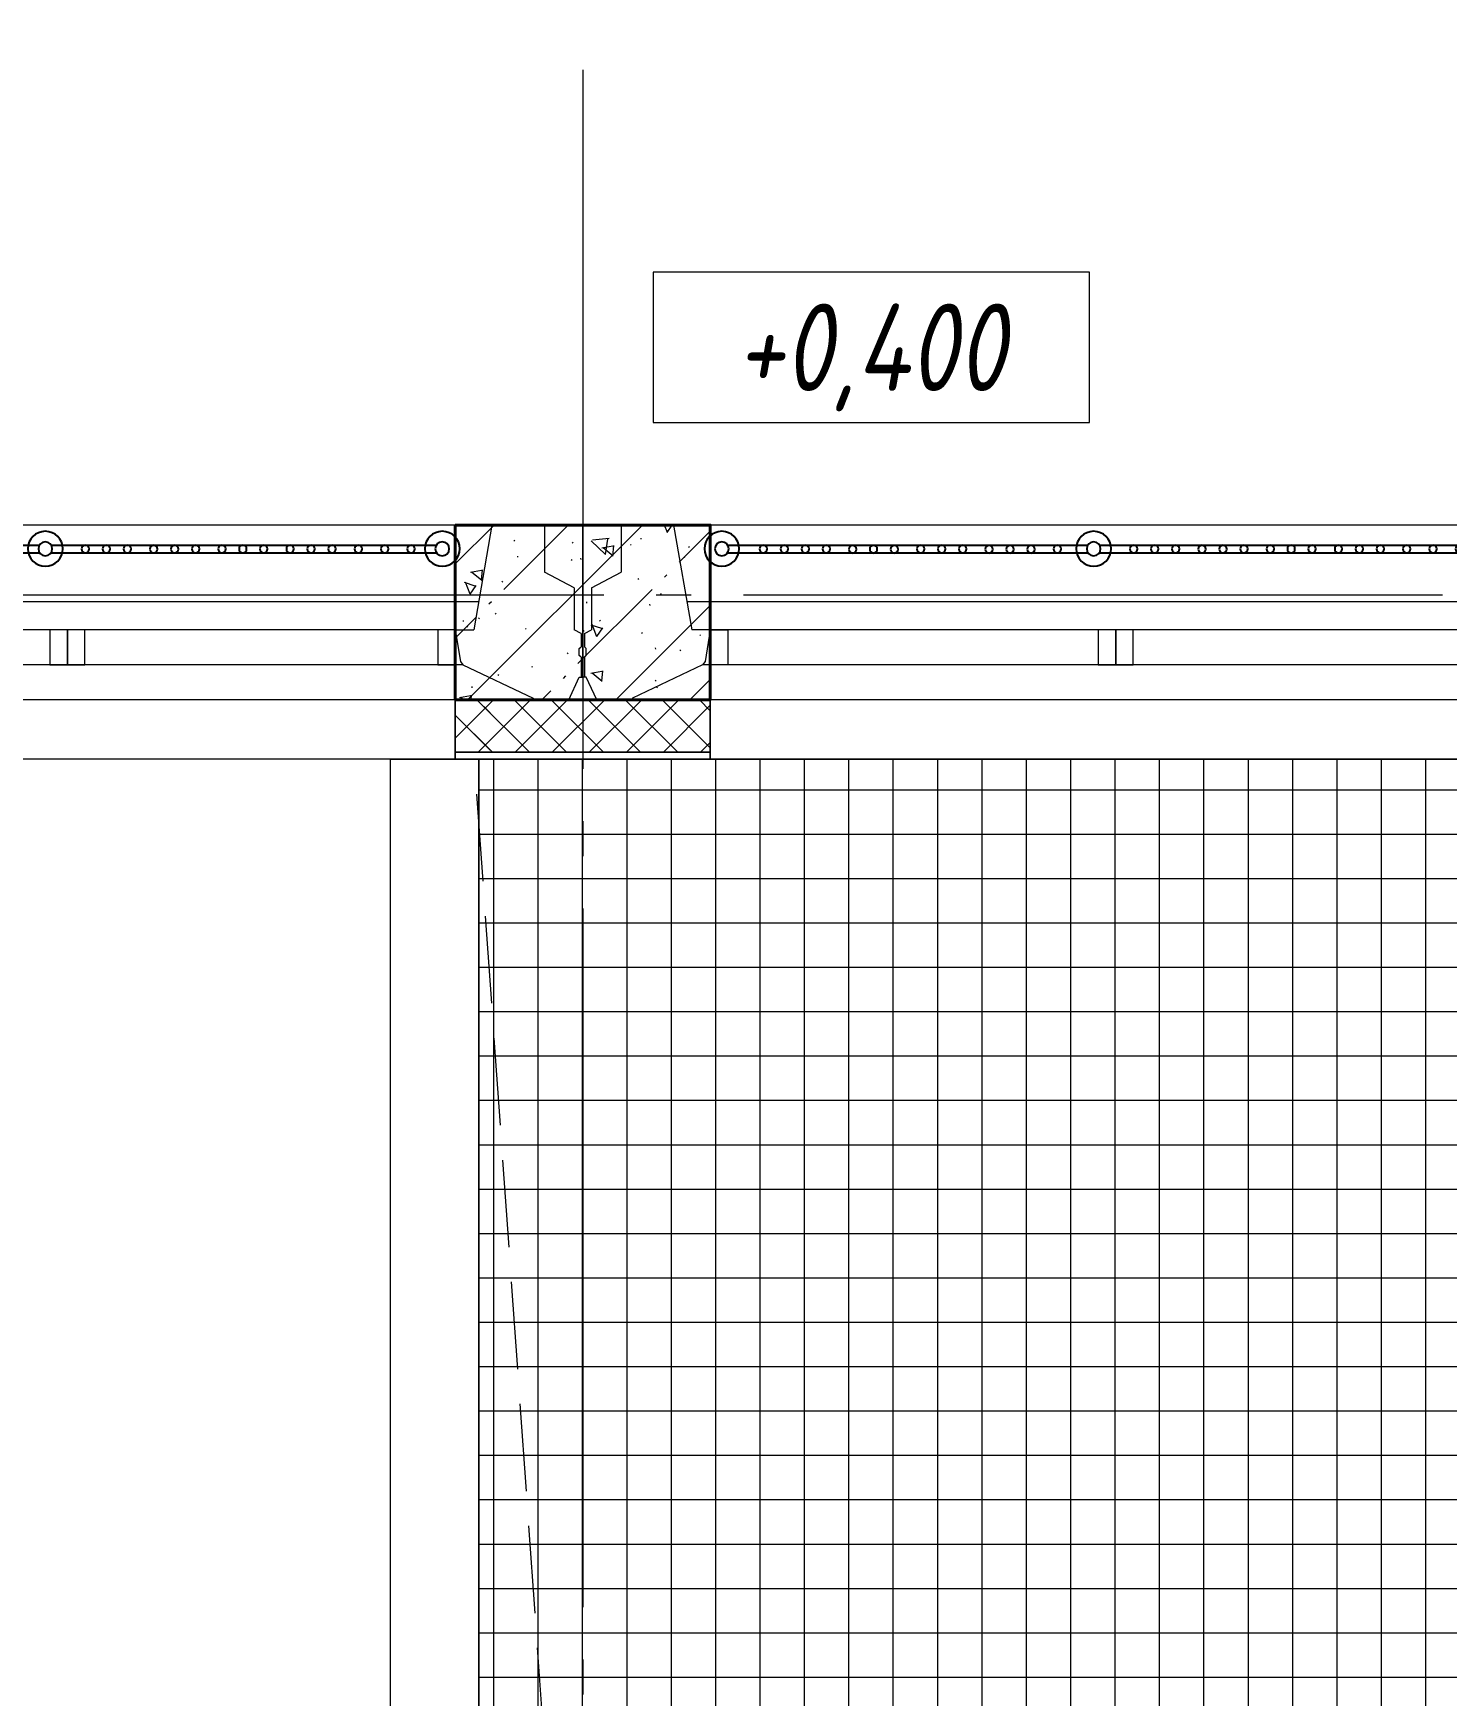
# Model space of a CAD drawing. Header units: millimetres. Extents: x -85420 to 1195317, y -69347 to 470418.
# Drawn here: x 455374 to 459419, y 51426 to 56184 of the extents above; entities that cross this region are included whole.
import ezdxf
from ezdxf import colors
from ezdxf.entities.mleader import LeaderData, LeaderLine
from ezdxf.enums import TextEntityAlignment as Align
from ezdxf.math import Vec2, Vec3

# ---------------------------------------------------------------- set-up
doc = ezdxf.new("R2010")
doc.units = ezdxf.units.MM
for name, pattern in [('GOST2.303 6', [12, 8, -1.5, 1, -1.5]), ('ГОСТ 2.303 4', [7, 5, -2, 0]), ('ГОСТ 2.303 5', [24, 20, -1.5, 1, -1.5]), ('осевая', [50.8, 31.75, -6.35, 6.35, -6.35])]:
    doc.linetypes.add(name, pattern=pattern)
for name, color, linetype, lineweight in [('+АР_Выноски', 4, 'Continuous', 9), ('+АР_Осевые линии', 252, 'GOST2.303 6', 9), ('АР_Окна', 4, 'Continuous', 9), ('АР_Потолки_Штриховка', 252, 'Continuous', 0), ('АР_Сущ Несущая стена', 250, 'Continuous', 50), ('АР_штриховка несущих стен', 250, 'Continuous', 0), ('Ограждение на лест. у окна', 245, 'Continuous', 13), ('Подоконники ПД-11 (МДФ 1550х450)', 245, 'Continuous', 13), ('СПДС_+АР_Стены', 250, 'Continuous', 20), ('стены', 7, 'Continuous', 40), ('ТОНКАЯ', 253, 'Continuous', 0)]:
    doc.layers.add(name, color=color, linetype=linetype, lineweight=lineweight)
doc.layers.add('ОСИ', color=7, linetype='осевая', lineweight=13, true_color=0x999999)
doc.layers.add('ПБ_граница', color=7, linetype='ГОСТ 2.303 4', lineweight=40, true_color=0xdb0000)
doc.styles.add('ГОСТ 2.304', font='CS_Gost2304.shx', dxfattribs={"oblique": 10})
pattern_1 = [(45, (0, 0), (-53.033009, 53.033009), []), (135, (0, 0), (-53.033009, -53.033009), [])]

# ---------------------------------------------------------------- blocks, each defined once
blk = doc.blocks.new('_DotSmall')
at = {"color": 0, "linetype": 'ByBlock', "const_width": 0.5}
blk.add_lwpolyline([(-0.0625, 0, 1), (0.0625, 0, 1)], format="xyb", close=True, dxfattribs=at)
blk = doc.blocks.new('Ограждение')
at = {"layer": 'Подоконники ПД-11 (МДФ 1550х450)', "color": 0, "lineweight": -3, "ltscale": 100}
for p, q in [((-10.3, -17.2), (-10.3, -1047)), ((11.5, -16.4), (11.5, -1047.8)), ((-10.3, -1082.3), (-10.3, -2182.8)), ((11.5, -1081.5), (11.5, -2183.6))]:
    blk.add_line(p, q, dxfattribs=at)
for centre, radius in [((0, 0), 50), ((0, 0), 20), ((0.6, -118.7), 10.9), ((0.6, -178.7), 10.9), ((0.6, -238.7), 10.9), ((0.6, -298.7), 10.9), ((1.2, -374.1), 10.9), ((1.2, -434.1), 10.9), ((1.2, -494.1), 10.9), ((0.6, -569.4), 10.9), ((0.6, -629.4), 10.9), ((0.6, -689.4), 10.9), ((1.3, -764.8), 10.9), ((1.3, -824.8), 10.9), ((1.3, -884.8), 10.9), ((0.6, -960.1), 10.9), ((0, -1064.1), 50), ((0, -1064.1), 20), ((0.6, -1178.7), 10.9), ((0.6, -1238.7), 10.9), ((0.6, -1298.7), 10.9), ((0.7, -1374.1), 10.9), ((0.7, -1434.1), 10.9), ((0.5, -1494.1), 11), ((0.6, -1569.3), 10.9), ((0.6, -1629.3), 10.9), ((0.6, -1689.3), 10.9), ((0.6, -1764.7), 10.9), ((0.6, -1824.7), 10.9), ((0.6, -1884.7), 10.9), ((0.6, -1960), 10.9), ((0.6, -2035.4), 10.9), ((0.6, -2110.8), 10.9), ((0, -2200), 50), ((0, -2200), 20)]:
    blk.add_circle(centre, radius, dxfattribs=at)
blk = doc.blocks.new('НП 3033')
at = {"layer": 'АР_Окна', "ltscale": 100}
for p, q in [((365, 500), (2635, 500)), ((365, 400), (2635, 400)), ((365, 300), (2635, 300)), ((365, 220), (2635, 220)), ((365, 0), (2635, 0))]:
    blk.add_line(p, q, dxfattribs=at)
for points in [[(365, 300), (365, 500), (365, 670), (2635, 670), (2635, 300)], [(365, 300), (415, 300), (415, 400), (365, 400)], [(1450, 400), (1425, 400), (1425, 300), (1450, 300), (1475, 300), (1475, 400), (1437.5, 400)], [(1500, 400), (1475, 400), (1475, 300), (1500, 300), (1525, 300), (1525, 400), (1487.5, 400)], [(2635, 300), (2585, 300), (2585, 400), (2635, 400)]]:
    blk.add_lwpolyline(points, dxfattribs=at)
at = {"layer": 'СПДС_+АР_Стены', "ltscale": 100}
for points in [[(0, 670), (0, 670), (365, 670), (365, 670)], [(3000, 670), (3000, 670), (2635, 670), (2635, 670)]]:
    blk.add_lwpolyline(points, dxfattribs=at)
at = {"layer": 'стены', "ltscale": 100}
for p, q in [((2960, 500), (2860, 500)), ((0, 0), (0, 0))]:
    blk.add_line(p, q, dxfattribs=at)
at = {"layer": 'стены', "lineweight": 30, "ltscale": 100}
blk.add_lwpolyline([(0, 0), (365, 0), (365, 500), (0, 500)], dxfattribs=at)
at = {"layer": 'стены', "ltscale": 100}
blk.add_lwpolyline([(3000, 500), (2635, 500), (2635, 0), (3000, 0)], dxfattribs=at)
blk = doc.blocks.new('обследование 2 этаж 1245')
at = {"layer": 'ТОНКАЯ', "ltscale": 100}
for p, q in [((15500, -16760), (13020, -16760)), ((15500, -16760), (15448, -17060)), ((15500, -16760), (15650, -16760)), ((15650, -16760), (15650, -16895)), ((15760, -16760), (15650, -16760)), ((15760, -17195), (15760, -16760)), ((15760, -16760), (15870, -16760)), ((15760, -17195), (15760, -16760)), ((16020, -16760), (15870, -16760)), ((15870, -16760), (15870, -16895)), ((18500, -16760), (16020, -16760)), ((16020, -16760), (16072, -17060)), ((15735, -16940), (15650, -16895)), ((15735, -16940), (15735, -17060)), ((15785, -16940), (15870, -16895)), ((15785, -16940), (15785, -17060)), ((15461.9, -16980), (13058.1, -16980)), ((18461.9, -16980), (16058.1, -16980)), ((15395, -17060), (13125, -17060)), ((15395, -17060), (15410, -17150)), ((15395, -17060), (15448, -17060)), ((15755, -17070), (15735, -17060)), ((15755, -17070), (15755, -17108)), ((15765, -17070), (15785, -17060)), ((15765, -17070), (15765, -17108)), ((16125, -17060), (16072, -17060)), ((16125, -17060), (16110, -17150)), ((18395, -17060), (16125, -17060)), ((15750, -17113), (15755, -17108)), ((15750, -17133), (15750, -17113)), ((15770, -17113), (15765, -17108)), ((15770, -17133), (15770, -17113)), ((15417, -17160), (13103, -17160)), ((15410, -17150), (15417, -17160)), ((15417, -17160), (15618, -17255)), ((15755, -17138), (15750, -17133)), ((15755, -17138), (15755, -17195)), ((15760, -17138), (15760, -17195)), ((15760, -17138), (15760, -17195)), ((15765, -17138), (15770, -17133)), ((15765, -17138), (15765, -17195)), ((16103, -17160), (15902, -17255)), ((16110, -17150), (16103, -17160)), ((18417, -17160), (16103, -17160)), ((15720, -17260), (15750, -17195)), ((15750, -17195), (15755, -17195)), ((15755, -17195), (15760, -17195)), ((15765, -17195), (15760, -17195)), ((15770, -17195), (15765, -17195)), ((15800, -17260), (15770, -17195)), ((15620, -17260), (12900, -17260)), ((15618, -17255), (15620, -17260)), ((15720, -17260), (15620, -17260)), ((15800, -17260), (15900, -17260)), ((15902, -17255), (15900, -17260)), ((18620, -17260), (15900, -17260))]:
    blk.add_line(p, q, dxfattribs=at)
blk = doc.blocks.new('A$C314F1C93')
at = {"layer": '+АР_Осевые линии', "linetype": 'ГОСТ 2.303 5', "lineweight": 0, "ltscale": 100}
blk.add_line((26540, 64752.7), (26540, -9752.2), dxfattribs=at)
blk.add_lwpolyline([(-4200, 39250), (75280, 39250)], dxfattribs=at)

msp = doc.modelspace()

# ---------------------------------------------------------------- hatches: boundary and pattern name
at = {"layer": 'АР_Потолки_Штриховка', "lineweight": 0, "ltscale": 50, "true_color": 0x636466}
h = msp.add_hatch(dxfattribs=at)
h.set_pattern_fill('ANSI37', color=251, scale=40, angle=45)
h.set_pattern_definition([(90, (0, 195242.82), (-127, 0), []), (180, (0, 195242.82), (-1e-14, -127), [])])
edge = h.paths.add_edge_path()
edge.add_line((475244.1, 54106.4), (456648.6, 54106.4))
edge.add_line((475244.1, 50106.4), (475244.1, 54106.4))
edge.add_line((456648.6, 50106.4), (475244.1, 50106.4))
edge.add_line((456648.6, 54106.4), (456648.6, 50106.4))

# ---------------------------------------------------------------- wipeouts: each hides what was drawn before it
at = {"color": 7, "ltscale": 100, "true_color": 0xffffff}
msp.add_wipeout([(457147.4, 55070.3), (458396.2, 55070.3), (458396.2, 55500.3), (457147.4, 55500.3)], dxfattribs=at).dxf.layer = '+АР_Выноски'

# ---------------------------------------------------------------- next in the draw order: linework, layer by layer
at = {"layer": '+АР_Выноски', "linetype": 'Continuous', "ltscale": 100}
msp.add_lwpolyline([(457147.4, 55070.3), (458396.2, 55070.3), (458396.2, 55500.3), (457147.4, 55500.3), (457147.4, 55070.3)], dxfattribs=at)

# ---------------------------------------------------------------- next in the draw order: texts
at = {"layer": '+АР_Выноски', "linetype": 'Continuous', "ltscale": 100, "style": 'ГОСТ 2.304', "oblique": 10}
msp.add_text('+0,400', height=250, dxfattribs=at).set_placement((457771.8, 55285.3), align=Align.MIDDLE_CENTER)

# ---------------------------------------------------------------- next in the draw order: block references
at = {"layer": 'ОСИ', "ltscale": 40}
msp.add_blockref('A$C314F1C93', (430406.4, 15326.4, 0), dxfattribs=at)

# ---------------------------------------------------------------- next in the draw order: hatches: boundary and pattern name
at = {"layer": 'АР_штриховка несущих стен', "lineweight": 0}
h = msp.add_hatch(dxfattribs=at)
h.set_pattern_fill('FP_1', color=256, angle=90, style=0, pattern_type=2)
h.set_pattern_definition([(225, (235303.74, 442842.94), (212.13203, -212.13203), [300, -50, 10, -50]), (225, (235091.74, 442842.94), (212.13203, -212.13203), []), (140, (235303.74, 442842.94), (31.37587, 358.6306), [37.5, -412.5]), (85, (235303.74, 442842.94), (-376.09568, -69.3761), [30, -330]), (190.451, (235306.35, 442872.82), (-344.71734, 289.2568), [31.87, -350.571]), (136.184, (235203.74, 442842.94), (82.7615, 533.61997), [56.25, -618.75]), (186.636, (235210.64, 442887.4), (-487.0622, 467.3284), [47.805, -525.856]), (81.184, (235203.74, 442842.94), (-487.05805, 467.33264), [45, -495]), (111, (235228.74, 442892.94), (201.30952, 298.45407), [37.5, -412.5]), (56, (235228.74, 442892.94), (-362.5749, 121.6571), [30, -330]), (161.451, (235245.5, 442917.8), (-161.2621, 420.11198), [31.87, -350.571]), (127.5, (235303.74, 442842.94), (-166.446927, 6.079928), [3.353, -322.647, 3.353, -331.647, -331.25]), (127.5, (235303.74, 442842.94), (-166.446927, 6.079928), [-661, 3.353, -327.897]), (97.5, (235303.74, 442842.94), (-197.205856, 131.53477), [3.353, -187.647, 3.353, -315.147, -126.25]), (97.5, (235303.74, 442842.94), (-197.205856, 131.53477), [-509.5, 3.353, -122.897]), (57.5, (235303.74, 442731.44), (11.277436, 266.91122), [3.353, -121.647, 3.353, -386.647, -517.5]), (57.5, (235303.74, 442731.44), (11.277436, 266.91122), [-515, 3.353, -514.147]), (47.5, (235303.74, 442681.44), (-50.05249, 291.59308), [3.353, -159.147, 3.353, -255.647, -367.5]), (47.5, (235303.74, 442681.44), (-50.05249, 291.59308), [-421.5, 3.353, -364.147])])
h.paths.add_polyline_path([(456581.4, 54276.4), (457311.4, 54276.4), (457311.4, 54776.4), (456581.4, 54776.4)])
h = msp.add_hatch(dxfattribs=at)
h.set_pattern_fill('FP_1', color=256, angle=90, style=0, pattern_type=2)
h.set_pattern_definition([(225, (235303.74, 442842.94), (212.13203, -212.13203), [300, -50, 10, -50]), (225, (235091.74, 442842.94), (212.13203, -212.13203), []), (140, (235303.74, 442842.94), (31.37587, 358.6306), [37.5, -412.5]), (85, (235303.74, 442842.94), (-376.09568, -69.3761), [30, -330]), (190.451, (235306.35, 442872.82), (-344.71734, 289.2568), [31.87, -350.571]), (136.184, (235203.74, 442842.94), (82.7615, 533.61997), [56.25, -618.75]), (186.636, (235210.64, 442887.4), (-487.0622, 467.3284), [47.805, -525.856]), (81.184, (235203.74, 442842.94), (-487.05805, 467.33264), [45, -495]), (111, (235228.74, 442892.94), (201.30952, 298.45407), [37.5, -412.5]), (56, (235228.74, 442892.94), (-362.5749, 121.6571), [30, -330]), (161.451, (235245.5, 442917.8), (-161.2621, 420.11198), [31.87, -350.571]), (127.5, (235303.74, 442842.94), (-166.446927, 6.079928), [3.353, -322.647, 3.353, -331.647, -331.25]), (127.5, (235303.74, 442842.94), (-166.446927, 6.079928), [-661, 3.353, -327.897]), (97.5, (235303.74, 442842.94), (-197.205856, 131.53477), [3.353, -187.647, 3.353, -315.147, -126.25]), (97.5, (235303.74, 442842.94), (-197.205856, 131.53477), [-509.5, 3.353, -122.897]), (57.5, (235303.74, 442731.44), (11.277436, 266.91122), [3.353, -121.647, 3.353, -386.647, -517.5]), (57.5, (235303.74, 442731.44), (11.277436, 266.91122), [-515, 3.353, -514.147]), (47.5, (235303.74, 442681.44), (-50.05249, 291.59308), [3.353, -159.147, 3.353, -255.647, -367.5]), (47.5, (235303.74, 442681.44), (-50.05249, 291.59308), [-421.5, 3.353, -364.147])])
h.paths.add_polyline_path([(456581.4, 54276.4), (457311.4, 54276.4), (457311.4, 54776.4), (456581.4, 54776.4)])
at = {"layer": 'СПДС_+АР_Стены', "lineweight": 9, "ltscale": 100}
h = msp.add_hatch(dxfattribs=at)
h.set_pattern_fill('НЕМЕТАЛЛИЧЕСКИЕ МАТЕРИАЛЫ', color=256, scale=30, style=0, pattern_type=2)
h.set_pattern_definition(pattern_1)
h.paths.add_polyline_path([(456581.4, 54276.4), (456681.4, 54276.4), (456681.4, 54126.4), (456581.4, 54126.4)], flags=0)
h = msp.add_hatch(dxfattribs=at)
h.set_pattern_fill('НЕМЕТАЛЛИЧЕСКИЕ МАТЕРИАЛЫ', color=256, scale=30, style=0, pattern_type=2)
h.set_pattern_definition(pattern_1)
h.paths.add_polyline_path([(456581.4, 54276.4), (457311.4, 54276.4), (457311.4, 54126.4), (456581.4, 54126.4)], flags=0)

# ---------------------------------------------------------------- next in the draw order: linework, layer by layer
at = {"lineweight": 0, "elevation": 0}
msp.add_lwpolyline([(456396.4, 54106.4), (475496.3, 54106.4), (475496.3, 43541.9, -0.423061), (475196.3, 43241.9), (456696.4, 43241.9, -0.40151), (456396.4, 43541.9)], format="xyb", close=True, dxfattribs=at)
msp.add_lwpolyline([(475199.1, 43494.1), (456700.3, 43494.1, -0.384274), (456648.6, 43545.8), (456648.6, 54106.4), (475244.1, 54106.4), (475244.1, 43539.2, -0.437419), (475199.1, 43494.1)], format="xyb", dxfattribs=at)
at = {"layer": 'АР_штриховка несущих стен', "color": 251, "lineweight": 0, "ltscale": 50, "true_color": 0x636466}
msp.add_lwpolyline([(456648.6, 54106.4), (456648.6, 50106.4), (475244.1, 50106.4), (475244.1, 54106.4)], close=True, dxfattribs=at)
at = {"layer": 'АР_штриховка несущих стен', "linetype": 'ГОСТ 2.303 4', "lineweight": 0, "ltscale": 50, "elevation": 0}
msp.add_lwpolyline([(456642.4, 54006.4), (457196.3, 46221.4), (456667.1, 43507.6)], dxfattribs=at)
at = {"layer": 'СПДС_+АР_Стены', "ltscale": 100}
for points in [[(456681.4, 54126.4), (456581.4, 54126.4), (456581.4, 54276.4), (456681.4, 54276.4)], [(456681.4, 54106.4), (456581.4, 54106.4), (456581.4, 54126.4), (456681.4, 54126.4)]]:
    msp.add_lwpolyline(points, dxfattribs=at)
for points in [[(456581.4, 54276.4), (457311.4, 54276.4), (457311.4, 54126.4), (456581.4, 54126.4), (456581.4, 54276.4)], [(456581.4, 54126.4), (457311.4, 54126.4), (457311.4, 54106.4), (456581.4, 54106.4), (456581.4, 54126.4)]]:
    msp.add_lwpolyline(points, close=True, dxfattribs=at)
at = {"layer": 'стены', "ltscale": 100, "elevation": 0}
msp.add_lwpolyline([(456581.4, 54776.4), (457311.4, 54776.4), (457311.4, 54276.4), (456581.4, 54276.4)], close=True, dxfattribs=at)

# ---------------------------------------------------------------- next in the draw order: block references
at = {"layer": 'АР_Сущ Несущая стена', "rotation": 180}
for p in [(456946.4, 54776.4, 0), (459946.4, 54776.4, 0)]:
    msp.add_blockref('НП 3033', p, dxfattribs=at)
at = {"layer": 'Ограждение на лест. у окна', "color": 0, "lineweight": -3, "ltscale": 100, "xscale": -1}
for p, rotation in [((454344.3, 54708.6, 0), 89.99999999999986), ((457344.3, 54708.6, 0), 89.99999999999984)]:
    msp.add_blockref('Ограждение', p, dxfattribs=dict(at, rotation=rotation))
at = {"layer": 'ТОНКАЯ', "ltscale": 200}
msp.add_blockref('обследование 2 этаж 1245', (441186.4, 71536.4, 0), dxfattribs=at)

# ---------------------------------------------------------------- next in the draw order: leaders
at = {"layer": 'ПБ_граница', "linetype": 'ByBlock', "lineweight": 0, "ltscale": 70}
ml = msp.add_multileader_mtext('Standard', dxfattribs=at)
ml.set_content('Граница пожарной зоны ', color=256, style='ГОСТ 2.304')
ml.set_leader_properties(color=256, lineweight=-1)
ml.set_arrow_properties(name='DOTSMALL')
ml.build(insert=Vec2(0, 0))
ml.multileader.update_dxf_attribs({"text_left_attachment_type": 6, "text_right_attachment_type": 6, "dogleg_length": 173.1, "arrow_head_size": 250, "scale": 100})
ctx = ml.context
ctx.base_point, ctx.scale, ctx.char_height, ctx.arrow_head_size, ctx.landing_gap_size, ctx.plane_origin = Vec3(450273, 51533, 0), 100, 250, 250, 200, Vec3(406909.5, 65636.9, 0)
ctx.left_attachment, ctx.right_attachment = 6, 6
notes = []
notes.append((ctx, [(0, (1, 1, 0), (450099.9, 51533, 0), (1, 0), 173.1, [(3, [(448218.2, 55394.9, 0)], 0, [])])]))
ctx.mtext.insert, ctx.mtext.width, ctx.mtext.defined_height, ctx.mtext.line_spacing_factor, ctx.mtext.flow_direction = Vec3(450473, 51845.5, 0), 7160.099, 981, 0.768, 5
for ctx, leaders in notes:
    for number, flags, end, landing, length, lines in leaders:
        leader = LeaderData()
        leader.index, (leader.has_last_leader_line, leader.has_dogleg_vector, leader.attachment_direction) = number, flags
        leader.last_leader_point, leader.dogleg_vector, leader.dogleg_length = Vec3(end), Vec3(landing), length
        for number, points, colour, breaks in lines:
            line = LeaderLine()
            line.index, line.vertices, line.color, line.breaks = number, Vec3.list(points), colors.encode_raw_color(colour), breaks
            leader.lines.append(line)
        ctx.leaders.append(leader)

doc.saveas('drawing.dxf')
